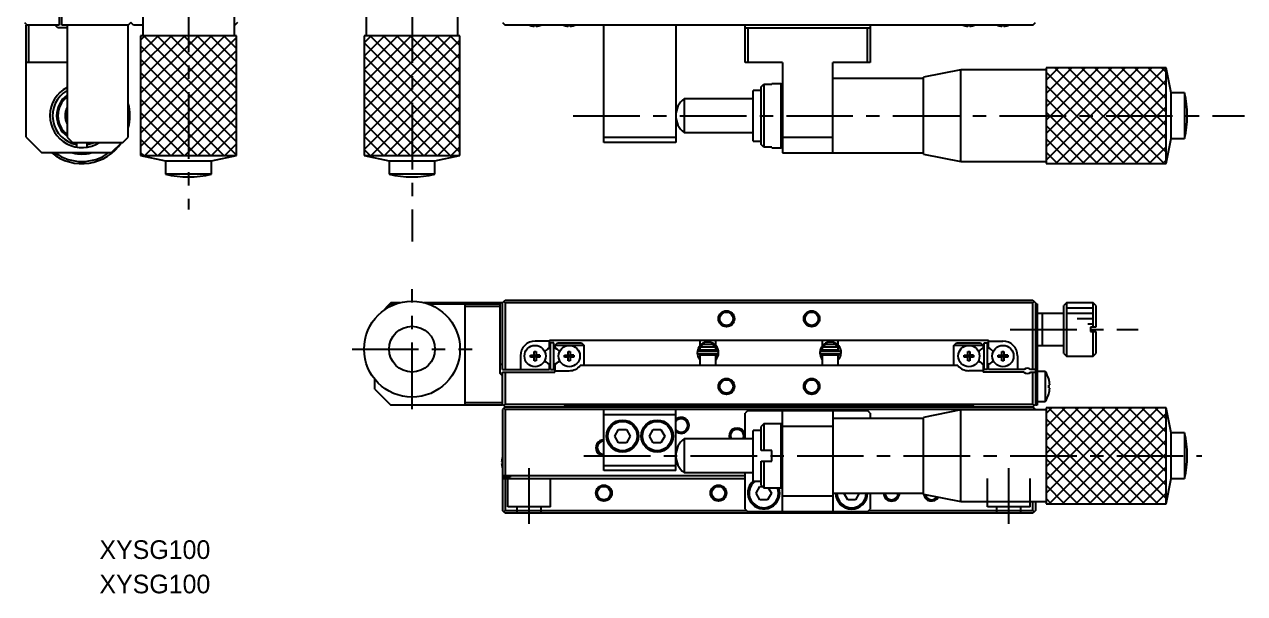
# Model space of a CAD drawing. Extents: x -65 to 387, y 28 to 307.
# Drawn here: x -65 to 164, y 27.9 to 134.7 of the extents above; entities that cross this region are included whole.
import ezdxf

# ---------------------------------------------------------------- set-up
doc = ezdxf.new("R2010")
doc.units = 0
doc.header["$LTSCALE"] = 10
doc.linetypes.add('CENTER', pattern=[2, 1.25, -0.25, 0.25, -0.25])
doc.linetypes.add('DASHED', pattern=[3.5, 2, -1.5])
doc.layers.get('0').update_dxf_attribs({"linetype": 'CONTINUOUS'})
doc.layers.add('CENTER', color=1, linetype='CENTER')
doc.styles.get("Standard").update_dxf_attribs({"font": 'FGP教科書体NT-M'})

msp = doc.modelspace()

# ---------------------------------------------------------------- linework, layer by layer
at = {"color": 7, "linetype": 'CONTINUOUS'}
for p, q in [((-42.8, 148.6), (-42.8, 132.6)), ((-25.6, 132.6), (-25.6, 148.6)), ((-0.85, 148.6), (-0.85, 132.6)), ((16.35, 132.6), (16.35, 148.6)), ((-58.5, 144.4), (-58.5, 134.6)), ((-58, 134.6), (-58, 143.4)), ((-65, 135.1), (-64.5, 134.6)), ((-58.5, 134.6), (-64.7, 134.6)), ((-64.7, 113.6), (-64.7, 134.6)), ((-64.2, 134.6), (-64.2, 127.6)), ((-58.7, 134.1), (-59.2, 134.6)), ((-57, 134.1), (-58.7, 134.1)), ((-45.5, 134.6), (-58, 134.6)), ((-57, 134.6), (-57, 113.6)), ((-45, 135.1), (-45.5, 134.6)), ((-45.5, 113.6), (-45.5, 134.6)), ((-44.5, 134.6), (-45, 135.1)), ((-42.8, 134.6), (-44.5, 134.6)), ((-25.5, 134.6), (-25.6, 134.6)), ((-25, 135.1), (-25.5, 134.6)), ((24.75, 135.1), (25.25, 134.6)), ((124.25, 134.6), (25.25, 134.6)), ((29.961384, 134.525856), (29.963639, 134.530478)), ((30.67, 134.530478), (31.03, 134.530478)), ((30.67, 134.410141), (30.67, 134.530478)), ((31.03, 134.530478), (31.03, 134.410141)), ((31.736361, 134.530478), (31.738616, 134.525856)), ((36.361384, 134.525856), (36.363639, 134.530478)), ((37.07, 134.530478), (37.43, 134.530478)), ((37.07, 134.410141), (37.07, 134.530478)), ((37.43, 134.530478), (37.43, 134.410141)), ((38.136361, 134.530478), (38.138616, 134.525856)), ((43.75, 112.6), (43.75, 134.6)), ((57.25, 134.6), (57.25, 112.6)), ((70.25, 127.6), (70.25, 134.6)), ((70.25, 134.1), (93.75, 134.1)), ((70.75, 134.1), (70.75, 127.6)), ((93.25, 127.6), (93.25, 134.1)), ((93.75, 134.6), (93.75, 127.6)), ((111.361384, 134.525856), (111.363639, 134.530478)), ((112.07, 134.530478), (112.43, 134.530478)), ((112.07, 134.410141), (112.07, 134.530478)), ((112.43, 134.530478), (112.43, 134.410141)), ((113.136361, 134.530478), (113.138616, 134.525856)), ((117.761384, 134.525856), (117.763639, 134.530478)), ((118.47, 134.530478), (118.83, 134.530478)), ((118.47, 134.410141), (118.47, 134.530478)), ((118.83, 134.530478), (118.83, 134.410141)), ((119.536361, 134.530478), (119.538616, 134.525856)), ((124.25, 134.6), (124.75, 135.1)), ((-25.2, 132.6), (-43.2, 132.6)), ((-43.2, 132.6), (-43.2, 110.1)), ((-25.2, 110.1), (-25.2, 132.6)), ((-1.25, 132.6), (-1.25, 110.1)), ((16.75, 132.6), (-1.25, 132.6)), ((16.75, 110.1), (16.75, 132.6)), ((-57, 127.6), (-64.7, 127.6)), ((77.25, 127.6), (70.25, 127.6)), ((77.25, 127.6), (77.25, 110.6)), ((93.75, 127.6), (86.75, 127.6)), ((86.75, 110.6), (86.75, 127.6)), ((110.75, 126.2), (103.75, 124.8)), ((110.75, 109), (110.75, 126.2)), ((126.75, 126.2), (110.75, 126.2)), ((149.25, 126.6), (126.75, 126.6)), ((126.75, 126.6), (126.75, 108.6)), ((149.25, 108.6), (149.25, 126.6)), ((150.25, 121.9), (149.25, 126.6)), ((103.75, 124.6), (86.75, 124.6)), ((103.75, 110.4), (103.75, 124.8)), ((73.25, 122.35), (71.75, 122.35)), ((71.75, 112.85), (71.75, 122.35)), ((73.25, 123.008327), (73.75, 123.51608)), ((73.25, 112.191673), (73.25, 123.008327)), ((73.75, 123.51608), (73.75, 111.68392)), ((73.75, 123.51608), (75.25, 123.51608)), ((77.05, 123.6), (75.25, 123.6)), ((75.25, 123.51608), (75.25, 123.6)), ((77.05, 111.6), (77.05, 123.6)), ((77.25, 123.4), (77.05, 123.6)), ((150.25, 113.3), (150.25, 121.9)), ((152.75, 121.9), (150.25, 121.9)), ((152.75, 121.9), (152.75, 113.3)), ((71.75, 120.775), (58.81718, 120.775)), ((58.81718, 120.775), (58.81718, 114.425)), ((-64.7, 113.6), (-61.7, 110.6)), ((-57, 113.6), (-56, 112.6)), ((-56, 112.6), (-46.5, 112.6)), ((-55.2, 112.6), (-55.2, 111.68392)), ((-53.2, 111.68392), (-53.2, 112.6)), ((-48.7, 110.6), (-46.7, 112.6)), ((-46.5, 112.6), (-45.5, 113.6)), ((43.75, 113.6), (57.25, 113.6)), ((57.25, 112.6), (43.75, 112.6)), ((58.81718, 114.425), (71.75, 114.425)), ((71.75, 112.85), (73.25, 112.85)), ((77.25, 113.6), (86.75, 113.6)), ((149.25, 108.6), (150.25, 113.3)), ((150.25, 113.3), (152.75, 113.3)), ((-48.7, 110.6), (-61.7, 110.6)), ((-43.2, 110.1), (-25.2, 110.1)), ((-43.2, 110.1), (-38.5, 109.1)), ((-29.9, 109.1), (-25.2, 110.1)), ((-1.25, 110.1), (16.75, 110.1)), ((-1.25, 110.1), (3.45, 109.1)), ((12.05, 109.1), (16.75, 110.1)), ((73.75, 111.68392), (73.25, 112.191673)), ((75.25, 111.68392), (73.75, 111.68392)), ((75.25, 111.6), (75.25, 111.68392)), ((75.25, 111.6), (77.05, 111.6)), ((77.05, 111.6), (77.25, 111.8)), ((77.25, 110.6), (103.75, 110.6)), ((103.75, 110.4), (110.75, 109)), ((-38.5, 109.1), (-29.9, 109.1)), ((-38.5, 109.1), (-38.5, 106.6)), ((-29.9, 106.6), (-29.9, 109.1)), ((3.45, 109.1), (12.05, 109.1)), ((3.45, 109.1), (3.45, 106.6)), ((12.05, 106.6), (12.05, 109.1)), ((110.75, 109), (126.75, 109)), ((126.75, 108.6), (149.25, 108.6)), ((-29.9, 106.6), (-38.5, 106.6)), ((12.05, 106.6), (3.45, 106.6)), ((3.75, 82.5), (2.75, 81.5)), ((5.445656, 82.5), (3.75, 82.5)), ((24.75, 82.5), (10.054344, 82.5)), ((24.75, 82.5), (25.25, 83)), ((24.75, 70), (24.75, 82.5)), ((25, 82.75), (25.25, 82.5)), ((25.25, 83), (124.25, 83)), ((25.25, 82.5), (25.25, 70)), ((124.25, 82.5), (25.25, 82.5)), ((124.25, 83), (124.75, 82.5)), ((124.25, 82.5), (124.5, 82.75)), ((124.25, 70), (124.25, 82.5)), ((124.75, 82.5), (124.75, 63.3)), ((130.55, 82.5), (130.05, 82)), ((130.55, 82.5), (130.55, 72.5)), ((135.55, 82.5), (130.55, 82.5)), ((135.55, 77.9), (135.55, 82.5)), ((136.05, 82), (135.55, 82.5)), ((3.75, 82.3), (2.698958, 81.248958)), ((2.75, 81.3), (2.75, 81.5)), ((3.75, 82.3), (4.79196, 82.3)), ((10.70804, 82.3), (24.25, 82.3)), ((17.75, 63.3), (17.75, 82.3)), ((24.25, 81.8), (17.75, 81.8)), ((24.25, 82.3), (24.25, 69.3)), ((124.75, 82.3), (125.05, 82.3)), ((125.05, 82.3), (125.05, 63.3)), ((130.05, 80.5), (125.05, 80.5)), ((126.05, 74.5), (126.05, 80.5)), ((130.05, 73), (130.05, 82)), ((136.05, 82), (136.05, 77.9)), ((135.05, 77.9), (135.05, 77.1)), ((136.05, 77.9), (135.05, 77.9)), ((135.05, 77.1), (136.05, 77.1)), ((135.55, 72.5), (135.55, 77.1)), ((136.05, 77.1), (136.05, 73)), ((30.67, 73.386361), (31.03, 73.386361)), ((30.67, 72.68), (30.67, 73.386361)), ((33.55, 75.3), (30.85, 75.3)), ((31.03, 73.386361), (31.03, 72.68)), ((33.25625, 73.874815), (33.55, 74.044412)), ((33.55, 75.5), (115.95, 75.5)), ((33.55, 74.044412), (33.55, 75.5)), ((33.75, 70), (33.75, 75)), ((34.35, 75), (33.75, 75)), ((34.35, 70), (34.35, 75)), ((34.55, 74.5), (35.05, 75)), ((34.55, 74.5), (34.55, 74.044412)), ((40.05, 74.5), (34.55, 74.5)), ((34.55, 74.044412), (34.84375, 73.874815)), ((35.05, 75), (39.55, 75)), ((37.07, 73.386361), (37.43, 73.386361)), ((37.07, 72.68), (37.07, 73.386361)), ((37.43, 73.386361), (37.43, 72.68)), ((39.55, 75), (40.05, 74.5)), ((40.05, 70.7), (40.05, 74.5)), ((61.431622, 73.869736), (61.29194, 73.154222)), ((61.392919, 73.670982), (61.391901, 73.635089)), ((61.391901, 73.635089), (61.392673, 73.59919)), ((61.392673, 73.59919), (61.395232, 73.563375)), ((61.395724, 73.706781), (61.392919, 73.670982)), ((61.395232, 73.563375), (61.399574, 73.527729)), ((61.40031, 73.742398), (61.395724, 73.706781)), ((61.399574, 73.527729), (61.405686, 73.492342)), ((61.406665, 73.777745), (61.40031, 73.742398)), ((61.405686, 73.492342), (61.413553, 73.4573)), ((61.414775, 73.812736), (61.406665, 73.777745)), ((61.413553, 73.4573), (61.423158, 73.42269)), ((61.424619, 73.847283), (61.414775, 73.812736)), ((61.423158, 73.42269), (61.434475, 73.388597)), ((61.436174, 73.881302), (61.424619, 73.847283)), ((61.452923, 73.921564), (61.431622, 73.869736)), ((61.434475, 73.388597), (61.447479, 73.355104)), ((61.448671, 73.912964), (61.436174, 73.881302)), ((61.447479, 73.355104), (61.449745, 73.349733)), ((61.449918, 73.914147), (61.448671, 73.912964)), ((61.450742, 73.914459), (61.449918, 73.914147)), ((61.453244, 73.91486), (61.450742, 73.914459)), ((61.485994, 73.994683), (61.452923, 73.921564)), ((61.453062, 73.921995), (61.694974, 73.841736)), ((61.457179, 73.914825), (61.453244, 73.91486)), ((61.462266, 73.914272), (61.457179, 73.914825)), ((61.468476, 73.913204), (61.462266, 73.914272)), ((61.475772, 73.911627), (61.468476, 73.913204)), ((61.484113, 73.90955), (61.475772, 73.911627)), ((61.493449, 73.906986), (61.484113, 73.90955)), ((61.503728, 73.90395), (61.493449, 73.906986)), ((61.514889, 73.900458), (61.503728, 73.90395)), ((61.526868, 73.896532), (61.514889, 73.900458)), ((65.066084, 73.359816), (61.516084, 73.359816)), ((61.539594, 73.892193), (61.526868, 73.896532)), ((61.552996, 73.887467), (61.539594, 73.892193)), ((61.566994, 73.882382), (61.552996, 73.887467)), ((61.581507, 73.876967), (61.566994, 73.882382)), ((61.596452, 73.871253), (61.581507, 73.876967)), ((61.611742, 73.865274), (61.596452, 73.871253)), ((61.627288, 73.859064), (61.611742, 73.865274)), ((61.643001, 73.852658), (61.627288, 73.859064)), ((61.658788, 73.846095), (61.643001, 73.852658)), ((61.674559, 73.839413), (61.658788, 73.846095)), ((61.690222, 73.832649), (61.674559, 73.839413)), ((61.705686, 73.825843), (61.690222, 73.832649)), ((61.694974, 73.841736), (61.750016, 73.816598)), ((61.720862, 73.819036), (61.705686, 73.825843)), ((61.735662, 73.812265), (61.720862, 73.819036)), ((61.75, 73.80557), (61.735662, 73.812265)), ((61.75, 75.5), (61.75, 74.408344)), ((61.75, 74.2), (61.75, 73.7)), ((64.75, 74.2), (61.75, 74.2)), ((61.75, 73.7), (64.75, 73.7)), ((61.804317, 74.2), (62.333485, 74.7)), ((61.841935, 73.637197), (61.842511, 73.650841)), ((61.842049, 73.623543), (61.841935, 73.637197)), ((61.842852, 73.609915), (61.842049, 73.623543)), ((61.842511, 73.650841), (61.843775, 73.664439)), ((61.844341, 73.596346), (61.842852, 73.609915)), ((61.843775, 73.664439), (61.845724, 73.677957)), ((61.846512, 73.582873), (61.844341, 73.596346)), ((61.845724, 73.677957), (61.848353, 73.69136)), ((61.849358, 73.569529), (61.846512, 73.582873)), ((61.848353, 73.69136), (61.850429, 73.700019)), ((61.852872, 73.556349), (61.849358, 73.569529)), ((61.857044, 73.543365), (61.852872, 73.556349)), ((61.861861, 73.530611), (61.857044, 73.543365)), ((61.867311, 73.518118), (61.861861, 73.530611)), ((61.873379, 73.505918), (61.867311, 73.518118)), ((61.880048, 73.49404), (61.873379, 73.505918)), ((61.876533, 73.5), (62.25, 73.5)), ((61.887301, 73.482514), (61.880048, 73.49404)), ((61.895118, 73.471367), (61.887301, 73.482514)), ((61.903478, 73.460626), (61.895118, 73.471367)), ((61.912361, 73.450318), (61.903478, 73.460626)), ((61.921742, 73.440466), (61.912361, 73.450318)), ((61.931598, 73.431095), (61.921742, 73.440466)), ((61.941905, 73.422225), (61.931598, 73.431095)), ((61.952636, 73.413877), (61.941905, 73.422225)), ((61.963764, 73.406072), (61.952636, 73.413877)), ((61.975262, 73.398826), (61.963764, 73.406072)), ((61.987101, 73.392157), (61.975262, 73.398826)), ((61.999253, 73.386079), (61.987101, 73.392157)), ((62.011688, 73.380607), (61.999253, 73.386079)), ((62.024376, 73.375752), (62.011688, 73.380607)), ((62.037287, 73.371527), (62.024376, 73.375752)), ((62.050389, 73.36794), (62.037287, 73.371527)), ((62.063651, 73.364999), (62.050389, 73.36794)), ((62.077041, 73.362712), (62.063651, 73.364999)), ((62.090528, 73.361084), (62.077041, 73.362712)), ((62.10408, 73.360118), (62.090528, 73.361084)), ((62.116948, 73.359816), (62.10408, 73.360118)), ((62.25, 73.7), (62.25, 73.359816)), ((64.166515, 74.7), (62.333485, 74.7)), ((64.166515, 74.7), (64.695683, 74.2)), ((64.25, 73.359816), (64.25, 73.7)), ((64.25, 73.5), (64.706017, 73.5)), ((64.471328, 73.359885), (64.465221, 73.359816)), ((64.484901, 73.36052), (64.471328, 73.359885)), ((64.498428, 73.36182), (64.484901, 73.36052)), ((64.511877, 73.363781), (64.498428, 73.36182)), ((64.525215, 73.366399), (64.511877, 73.363781)), ((64.538412, 73.369669), (64.525215, 73.366399)), ((64.551434, 73.373583), (64.538412, 73.369669)), ((64.564251, 73.378134), (64.551434, 73.373583)), ((64.576832, 73.38331), (64.564251, 73.378134)), ((64.589145, 73.389101), (64.576832, 73.38331)), ((64.60116, 73.395493), (64.589145, 73.389101)), ((64.612849, 73.402471), (64.60116, 73.395493)), ((64.624181, 73.410021), (64.612849, 73.402471)), ((64.635129, 73.418124), (64.624181, 73.410021)), ((64.645664, 73.426761), (64.635129, 73.418124)), ((64.655761, 73.435914), (64.645664, 73.426761)), ((64.665393, 73.445559), (64.655761, 73.435914)), ((64.674535, 73.455674), (64.665393, 73.445559)), ((64.683164, 73.466235), (64.674535, 73.455674)), ((64.691256, 73.477216), (64.683164, 73.466235)), ((64.698792, 73.48859), (64.691256, 73.477216)), ((64.70575, 73.50033), (64.698792, 73.48859)), ((64.712112, 73.512406), (64.70575, 73.50033)), ((64.71786, 73.524788), (64.712112, 73.512406)), ((64.72298, 73.537446), (64.71786, 73.524788)), ((64.727458, 73.550346), (64.72298, 73.537446)), ((64.73128, 73.563457), (64.727458, 73.550346)), ((64.734437, 73.576745), (64.73128, 73.563457)), ((64.73266, 73.696334), (64.735101, 73.685254)), ((64.73692, 73.590175), (64.734437, 73.576745)), ((64.735101, 73.685254), (64.737419, 73.671803)), ((64.738723, 73.603714), (64.73692, 73.590175)), ((64.737419, 73.671803), (64.739055, 73.658249)), ((64.739839, 73.617326), (64.738723, 73.603714)), ((64.739055, 73.658249), (64.740006, 73.644629)), ((64.740267, 73.630976), (64.739839, 73.617326)), ((64.740006, 73.644629), (64.740267, 73.630976)), ((64.75, 74.501645), (64.75, 75.5)), ((64.75, 73.7), (64.75, 74.2)), ((65.153161, 73.860871), (65.133498, 73.912964)), ((84.431622, 73.869736), (84.29194, 73.154222)), ((84.392919, 73.670982), (84.391901, 73.635089)), ((84.391901, 73.635089), (84.392673, 73.59919)), ((84.392673, 73.59919), (84.395232, 73.563375)), ((84.395724, 73.706781), (84.392919, 73.670982)), ((84.395232, 73.563375), (84.399574, 73.527729)), ((84.40031, 73.742398), (84.395724, 73.706781)), ((84.399574, 73.527729), (84.405686, 73.492342)), ((84.406665, 73.777745), (84.40031, 73.742398)), ((84.405686, 73.492342), (84.413553, 73.4573)), ((84.414775, 73.812736), (84.406665, 73.777745)), ((84.413553, 73.4573), (84.423158, 73.42269)), ((84.424619, 73.847283), (84.414775, 73.812736)), ((84.423158, 73.42269), (84.434475, 73.388597)), ((84.436174, 73.881302), (84.424619, 73.847283)), ((84.449757, 73.914121), (84.431622, 73.869736)), ((84.434475, 73.388597), (84.447479, 73.355104)), ((84.448671, 73.912964), (84.436174, 73.881302)), ((84.447479, 73.355104), (84.449745, 73.349733)), ((84.449918, 73.914147), (84.448671, 73.912964)), ((84.485994, 73.994683), (84.449757, 73.914121)), ((84.450742, 73.914459), (84.449918, 73.914147)), ((84.453232, 73.914859), (84.450742, 73.914459)), ((84.453062, 73.921995), (84.694974, 73.841736)), ((84.457163, 73.914826), (84.453232, 73.914859)), ((84.462248, 73.914274), (84.457163, 73.914826)), ((84.468455, 73.913208), (84.462248, 73.914274)), ((84.475749, 73.911632), (84.468455, 73.913208)), ((84.484088, 73.909557), (84.475749, 73.911632)), ((84.493423, 73.906994), (84.484088, 73.909557)), ((84.503701, 73.903958), (84.493423, 73.906994)), ((84.514862, 73.900467), (84.503701, 73.903958)), ((84.52684, 73.896541), (84.514862, 73.900467)), ((88.066084, 73.359816), (84.516084, 73.359816)), ((84.539567, 73.892202), (84.52684, 73.896541)), ((84.552969, 73.887477), (84.539567, 73.892202)), ((84.566968, 73.882391), (84.552969, 73.887477)), ((84.581483, 73.876976), (84.566968, 73.882391)), ((84.59643, 73.871262), (84.581483, 73.876976)), ((84.611722, 73.865282), (84.59643, 73.871262)), ((84.62727, 73.859071), (84.611722, 73.865282)), ((84.642984, 73.852665), (84.62727, 73.859071)), ((84.658774, 73.846101), (84.642984, 73.852665)), ((84.674547, 73.839418), (84.658774, 73.846101)), ((84.690213, 73.832653), (84.674547, 73.839418)), ((84.70568, 73.825846), (84.690213, 73.832653)), ((84.694974, 73.841736), (84.750016, 73.816598)), ((84.720858, 73.819038), (84.70568, 73.825846)), ((84.73566, 73.812266), (84.720858, 73.819038)), ((84.75, 73.80557), (84.73566, 73.812266)), ((84.75, 75.5), (84.75, 74.408344)), ((84.75, 74.2), (84.75, 73.7)), ((87.75, 74.2), (84.75, 74.2)), ((84.75, 73.7), (87.75, 73.7)), ((84.804317, 74.2), (85.333485, 74.7)), ((84.841935, 73.637197), (84.842511, 73.650841)), ((84.842049, 73.623543), (84.841935, 73.637197)), ((84.842852, 73.609915), (84.842049, 73.623543)), ((84.842511, 73.650841), (84.843775, 73.664439)), ((84.844341, 73.596346), (84.842852, 73.609915)), ((84.843775, 73.664439), (84.845724, 73.677957)), ((84.846512, 73.582873), (84.844341, 73.596346)), ((84.845724, 73.677957), (84.848353, 73.69136)), ((84.849358, 73.569529), (84.846512, 73.582873)), ((84.848353, 73.69136), (84.850429, 73.700019)), ((84.852872, 73.556349), (84.849358, 73.569529)), ((84.857044, 73.543365), (84.852872, 73.556349)), ((84.861861, 73.530611), (84.857044, 73.543365)), ((84.867311, 73.518118), (84.861861, 73.530611)), ((84.873379, 73.505918), (84.867311, 73.518118)), ((84.880048, 73.49404), (84.873379, 73.505918)), ((84.876533, 73.5), (85.25, 73.5)), ((84.887301, 73.482514), (84.880048, 73.49404)), ((84.895118, 73.471367), (84.887301, 73.482514)), ((84.903478, 73.460626), (84.895118, 73.471367)), ((84.912361, 73.450318), (84.903478, 73.460626)), ((84.921742, 73.440466), (84.912361, 73.450318)), ((84.931598, 73.431095), (84.921742, 73.440466)), ((84.941905, 73.422225), (84.931598, 73.431095)), ((84.952636, 73.413877), (84.941905, 73.422225)), ((84.963764, 73.406072), (84.952636, 73.413877)), ((84.975262, 73.398826), (84.963764, 73.406072)), ((84.987101, 73.392157), (84.975262, 73.398826)), ((84.999253, 73.386079), (84.987101, 73.392157)), ((85.011688, 73.380607), (84.999253, 73.386079)), ((85.024376, 73.375752), (85.011688, 73.380607)), ((85.037287, 73.371527), (85.024376, 73.375752)), ((85.050389, 73.36794), (85.037287, 73.371527)), ((85.063651, 73.364999), (85.050389, 73.36794)), ((85.077041, 73.362712), (85.063651, 73.364999)), ((85.090528, 73.361084), (85.077041, 73.362712)), ((85.10408, 73.360118), (85.090528, 73.361084)), ((85.116948, 73.359816), (85.10408, 73.360118)), ((85.25, 73.7), (85.25, 73.359816)), ((87.166515, 74.7), (85.333485, 74.7)), ((87.166515, 74.7), (87.695683, 74.2)), ((87.25, 73.359816), (87.25, 73.7)), ((87.25, 73.5), (87.706017, 73.5)), ((87.471328, 73.359885), (87.465221, 73.359816)), ((87.484901, 73.36052), (87.471328, 73.359885)), ((87.498428, 73.36182), (87.484901, 73.36052)), ((87.511877, 73.363781), (87.498428, 73.36182)), ((87.525215, 73.366399), (87.511877, 73.363781)), ((87.538412, 73.369669), (87.525215, 73.366399)), ((87.551434, 73.373583), (87.538412, 73.369669)), ((87.564251, 73.378134), (87.551434, 73.373583)), ((87.576832, 73.38331), (87.564251, 73.378134)), ((87.589145, 73.389101), (87.576832, 73.38331)), ((87.60116, 73.395493), (87.589145, 73.389101)), ((87.612849, 73.402471), (87.60116, 73.395493)), ((87.624181, 73.410021), (87.612849, 73.402471)), ((87.635129, 73.418124), (87.624181, 73.410021)), ((87.645664, 73.426761), (87.635129, 73.418124)), ((87.655761, 73.435914), (87.645664, 73.426761)), ((87.665393, 73.445559), (87.655761, 73.435914)), ((87.674535, 73.455674), (87.665393, 73.445559)), ((87.683164, 73.466235), (87.674535, 73.455674)), ((87.691256, 73.477216), (87.683164, 73.466235)), ((87.698792, 73.48859), (87.691256, 73.477216)), ((87.70575, 73.50033), (87.698792, 73.48859)), ((87.712112, 73.512406), (87.70575, 73.50033)), ((87.71786, 73.524788), (87.712112, 73.512406)), ((87.72298, 73.537446), (87.71786, 73.524788)), ((87.727458, 73.550346), (87.72298, 73.537446)), ((87.73128, 73.563457), (87.727458, 73.550346)), ((87.734437, 73.576745), (87.73128, 73.563457)), ((87.73266, 73.696334), (87.735101, 73.685254)), ((87.73692, 73.590175), (87.734437, 73.576745)), ((87.735101, 73.685254), (87.737419, 73.671803)), ((87.738723, 73.603714), (87.73692, 73.590175)), ((87.737419, 73.671803), (87.739055, 73.658249)), ((87.739839, 73.617326), (87.738723, 73.603714)), ((87.739055, 73.658249), (87.740006, 73.644629)), ((87.740267, 73.630976), (87.739839, 73.617326)), ((87.740006, 73.644629), (87.740267, 73.630976)), ((87.75, 74.501645), (87.75, 75.5)), ((87.75, 73.7), (87.75, 74.2)), ((88.153161, 73.860871), (88.133498, 73.912964)), ((109.45, 74.5), (109.95, 75)), ((109.45, 70.7), (109.45, 74.5)), ((114.95, 74.5), (109.45, 74.5)), ((109.95, 75), (114.45, 75)), ((112.07, 73.386361), (112.43, 73.386361)), ((112.07, 72.68), (112.07, 73.386361)), ((112.43, 73.386361), (112.43, 72.68)), ((114.45, 75), (114.95, 74.5)), ((114.95, 74.044412), (114.65625, 73.874815)), ((114.95, 74.5), (114.95, 74.044412)), ((115.15, 75), (115.75, 75)), ((115.15, 70), (115.15, 75)), ((115.75, 70), (115.75, 75)), ((115.95, 74.044412), (115.95, 75.5)), ((115.95, 75.3), (118.65, 75.3)), ((116.24375, 73.874815), (115.95, 74.044412)), ((118.47, 73.386361), (118.83, 73.386361)), ((118.47, 72.68), (118.47, 73.386361)), ((118.83, 73.386361), (118.83, 72.68)), ((125.05, 74.5), (130.05, 74.5)), ((24.25, 71), (24.75, 71)), ((28.1, 72.55), (28.1, 70)), ((29.963639, 72.32), (29.963639, 72.68)), ((29.963639, 72.68), (30.67, 72.68)), ((30.67, 72.32), (29.963639, 72.32)), ((30.680372, 72.669628), (30.67, 72.68)), ((30.680372, 72.330372), (30.67, 72.32)), ((30.67, 71.613639), (30.67, 72.32)), ((31.03, 71.613639), (30.67, 71.613639)), ((30.680372, 72.330372), (30.680372, 72.669628)), ((30.680372, 72.669628), (31.019628, 72.669628)), ((31.019628, 72.330372), (30.680372, 72.330372)), ((31.019628, 72.669628), (31.03, 72.68)), ((31.019628, 72.669628), (31.019628, 72.330372)), ((31.019628, 72.330372), (31.03, 72.32)), ((31.736361, 72.68), (31.03, 72.68)), ((31.03, 72.32), (31.03, 71.613639)), ((31.736361, 72.32), (31.03, 72.32)), ((31.736361, 72.68), (31.736361, 72.32)), ((33.55, 70.955588), (33.25625, 71.125185)), ((34.84375, 71.125185), (34.55, 70.955588)), ((36.363639, 72.32), (36.363639, 72.68)), ((36.363639, 72.68), (37.07, 72.68)), ((37.07, 72.32), (36.363639, 72.32)), ((37.080372, 72.669628), (37.07, 72.68)), ((37.080372, 72.330372), (37.07, 72.32)), ((37.07, 71.613639), (37.07, 72.32)), ((37.43, 71.613639), (37.07, 71.613639)), ((37.080372, 72.330372), (37.080372, 72.669628)), ((37.080372, 72.669628), (37.419628, 72.669628)), ((37.419628, 72.330372), (37.080372, 72.330372)), ((37.419628, 72.669628), (37.43, 72.68)), ((37.419628, 72.669628), (37.419628, 72.330372)), ((37.419628, 72.330372), (37.43, 72.32)), ((38.136361, 72.68), (37.43, 72.68)), ((37.43, 72.32), (37.43, 71.613639)), ((38.136361, 72.32), (37.43, 72.32)), ((38.136361, 72.68), (38.136361, 72.32)), ((61.516084, 72.909816), (65.066084, 72.909816)), ((61.75, 72.7), (61.75, 70.7)), ((64.75, 72.7), (61.75, 72.7)), ((61.803054, 72.699875), (61.756976, 72.90976)), ((62.25, 72.909816), (62.25, 72.7)), ((64.25, 72.7), (64.25, 72.909816)), ((64.75, 70.7), (64.75, 72.7)), ((64.824879, 72.909751), (64.750408, 72.610984)), ((84.516084, 72.909816), (88.066084, 72.909816)), ((84.75, 72.7), (84.75, 70.7)), ((87.75, 72.7), (84.75, 72.7)), ((84.803054, 72.699875), (84.756976, 72.90976)), ((85.25, 72.909816), (85.25, 72.7)), ((87.25, 72.7), (87.25, 72.909816)), ((87.75, 70.7), (87.75, 72.7)), ((87.824879, 72.909751), (87.750408, 72.610984)), ((111.363639, 72.32), (111.363639, 72.68)), ((111.363639, 72.68), (112.07, 72.68)), ((112.07, 72.32), (111.363639, 72.32)), ((112.080372, 72.669628), (112.07, 72.68)), ((112.080372, 72.330372), (112.07, 72.32)), ((112.07, 71.613639), (112.07, 72.32)), ((112.43, 71.613639), (112.07, 71.613639)), ((112.080372, 72.330372), (112.080372, 72.669628)), ((112.080372, 72.669628), (112.419628, 72.669628)), ((112.419628, 72.330372), (112.080372, 72.330372)), ((112.419628, 72.669628), (112.43, 72.68)), ((112.419628, 72.669628), (112.419628, 72.330372)), ((112.419628, 72.330372), (112.43, 72.32)), ((113.136361, 72.68), (112.43, 72.68)), ((112.43, 72.32), (112.43, 71.613639)), ((113.136361, 72.32), (112.43, 72.32)), ((113.136361, 72.68), (113.136361, 72.32)), ((114.65625, 71.125185), (114.95, 70.955588)), ((115.95, 70.955588), (116.24375, 71.125185)), ((117.763639, 72.32), (117.763639, 72.68)), ((117.763639, 72.68), (118.47, 72.68)), ((118.47, 72.32), (117.763639, 72.32)), ((118.480372, 72.669628), (118.47, 72.68)), ((118.480372, 72.330372), (118.47, 72.32)), ((118.47, 71.613639), (118.47, 72.32)), ((118.83, 71.613639), (118.47, 71.613639)), ((118.480372, 72.330372), (118.480372, 72.669628)), ((118.480372, 72.669628), (118.819628, 72.669628)), ((118.819628, 72.330372), (118.480372, 72.330372)), ((118.819628, 72.669628), (118.83, 72.68)), ((118.819628, 72.669628), (118.819628, 72.330372)), ((118.819628, 72.330372), (118.83, 72.32)), ((119.536361, 72.68), (118.83, 72.68)), ((118.83, 72.32), (118.83, 71.613639)), ((119.536361, 72.32), (118.83, 72.32)), ((119.536361, 72.68), (119.536361, 72.32)), ((121.4, 72.55), (121.4, 70)), ((130.05, 73), (130.55, 72.5)), ((130.55, 72.5), (135.55, 72.5)), ((135.55, 72.5), (136.05, 73)), ((24.75, 68.8), (24.25, 69.3)), ((24.75, 70), (33.55, 70)), ((24.75, 69.5), (34.55, 69.5)), ((24.75, 63.3), (24.75, 69.5)), ((25.25, 69.5), (25.25, 63.5)), ((33.55, 70), (33.55, 70.955588)), ((33.75, 70), (34.35, 70)), ((34.55, 70.955588), (34.55, 69.5)), ((34.55, 69.75), (37.25, 69.75)), ((110.170938, 70.7), (39.329062, 70.7)), ((114.95, 69.75), (112.25, 69.75)), ((114.95, 70.955588), (114.95, 69.5)), ((122.588562, 69.5), (114.95, 69.5)), ((115.75, 70), (115.15, 70)), ((115.95, 70), (115.95, 70.955588)), ((122.65, 70), (115.95, 70)), ((124.75, 70), (123.85, 70)), ((123.911438, 69.5), (124.75, 69.5)), ((124.25, 63.5), (124.25, 69.5)), ((126.592463, 69.6), (125.05, 69.6)), ((126.592463, 69.6), (126.592463, 64)), ((0.75, 66.3), (0.75, 68.143146)), ((127.243205, 68.199139), (127.249373, 68.202148)), ((127.243205, 67.06), (127.436462, 67.06)), ((127.243205, 66.54), (127.243205, 67.06)), ((127.436462, 66.54), (127.243205, 66.54)), ((0.75, 66.3), (3.75, 63.3)), ((127.249373, 65.397852), (127.243205, 65.400861)), ((24.75, 63.3), (3.75, 63.3)), ((17.75, 63.8), (24.75, 63.8)), ((24.75, 63.5), (25.25, 63)), ((25.25, 63), (24.75, 62.5)), ((24.75, 62.5), (24.75, 43.5)), ((25.25, 63.5), (25, 63.25)), ((25, 62.75), (25.25, 62.5)), ((25.25, 63.5), (124.25, 63.5)), ((25.25, 63), (124.25, 63)), ((25.25, 62.5), (25.25, 50)), ((124.25, 62.5), (25.25, 62.5)), ((36.25, 63), (36.6, 63.35)), ((36.6, 63.35), (112.9, 63.35)), ((43.75, 51), (43.75, 62.5)), ((57.25, 51), (57.25, 62.5)), ((70.75, 62.3), (70.25, 61.8)), ((70.75, 62.3), (93.25, 62.3)), ((77.25, 43.3), (77.25, 62.3)), ((86.75, 62.3), (86.75, 43.3)), ((93.75, 61.8), (93.25, 62.3)), ((110.75, 62.4), (103.75, 61)), ((126.75, 62.4), (110.75, 62.4)), ((110.75, 45.2), (110.75, 62.4)), ((112.9, 63.35), (113.25, 63)), ((124.5, 63.25), (124.25, 63.5)), ((124.75, 63.5), (124.25, 63)), ((124.75, 62.5), (124.25, 63)), ((124.25, 62.5), (124.5, 62.75)), ((124.25, 62.4), (124.25, 62.5)), ((125.05, 63.3), (124.75, 63.3)), ((124.75, 62.5), (124.75, 62.4)), ((125.05, 64), (126.592463, 64)), ((126.75, 62.8), (126.75, 44.8)), ((149.25, 62.8), (126.75, 62.8)), ((149.25, 44.8), (149.25, 62.8)), ((150.25, 58.1), (149.25, 62.8)), ((57.25, 61.5), (43.75, 61.5)), ((70.25, 56.975), (70.25, 61.8)), ((73.75, 59.8), (73.25, 59.3)), ((73.75, 59.8), (73.75, 54.8)), ((77.05, 59.8), (73.75, 59.8)), ((77.25, 59.6), (77.05, 59.8)), ((77.05, 47.8), (77.05, 59.8)), ((103.75, 60.8), (86.75, 60.8)), ((93.75, 61.8), (93.75, 60.8)), ((103.75, 46.6), (103.75, 61)), ((45.806624, 57.5), (46.528312, 58.75)), ((46.528312, 56.25), (45.806624, 57.5)), ((46.528312, 58.75), (47.971688, 58.75)), ((47.971688, 58.75), (48.693376, 57.5)), ((48.693376, 57.5), (47.971688, 56.25)), ((52.306624, 57.5), (53.028312, 58.75)), ((53.028312, 56.25), (52.306624, 57.5)), ((53.028312, 58.75), (54.471688, 58.75)), ((54.471688, 58.75), (55.193376, 57.5)), ((55.193376, 57.5), (54.471688, 56.25)), ((73.25, 58.55), (71.75, 58.55)), ((71.75, 49.05), (71.75, 58.55)), ((73.25, 54.8), (73.25, 59.3)), ((86.75, 59.3), (77.25, 59.3)), ((150.25, 49.5), (150.25, 58.1)), ((152.75, 58.1), (150.25, 58.1)), ((152.75, 58.1), (152.75, 49.5)), ((47.971688, 56.25), (46.528312, 56.25)), ((54.471688, 56.25), (53.028312, 56.25)), ((71.75, 56.975), (58.81718, 56.975)), ((58.81718, 56.975), (58.81718, 50.625)), ((24.560141, 52.68), (24.680478, 52.68)), ((24.675856, 53.388616), (24.680478, 53.386361)), ((24.680478, 52.68), (24.680478, 52.32)), ((75.25, 54.8), (73.25, 54.8)), ((73.25, 48.3), (73.25, 52.8)), ((73.25, 52.8), (75.25, 52.8)), ((73.75, 52.8), (73.75, 47.8)), ((75.25, 52.8), (75.25, 54.8)), ((24.680478, 52.32), (24.560141, 52.32)), ((24.680478, 51.613639), (24.675856, 51.611384)), ((43.75, 52), (57.25, 52)), ((57.25, 51), (43.75, 51)), ((58.81718, 50.625), (71.75, 50.625)), ((70.25, 43.8), (70.25, 50.625)), ((70.25, 50), (24.75, 50)), ((24.75, 49.75), (26.15, 49.75)), ((24.75, 49.5), (70.25, 49.5)), ((25.25, 49.5), (25.25, 43.5)), ((26.15, 50), (26.15, 49.75)), ((71.75, 49.05), (73.25, 49.05)), ((73.25, 48.3), (73.75, 47.8)), ((149.25, 44.8), (150.25, 49.5)), ((150.25, 49.5), (152.75, 49.5)), ((72.306624, 46.8), (73.028312, 48.05)), ((73.028312, 45.55), (72.306624, 46.8)), ((73.028312, 48.05), (73.5, 48.05)), ((73.75, 47.8), (77.05, 47.8)), ((75.193376, 46.8), (74.471688, 45.55)), ((74.616025, 47.8), (75.193376, 46.8)), ((77.05, 47.8), (77.25, 48)), ((77.25, 46.3), (86.75, 46.3)), ((86.75, 46.8), (103.75, 46.8)), ((89.528312, 45.55), (88.806624, 46.8)), ((91.693376, 46.8), (90.971688, 45.55)), ((93.75, 46.8), (93.75, 43.8)), ((103.75, 46.6), (110.75, 45.2)), ((70.25, 43.8), (70.75, 43.3)), ((74.471688, 45.55), (73.028312, 45.55)), ((90.971688, 45.55), (89.528312, 45.55)), ((93.25, 43.3), (93.75, 43.8)), ((110.75, 45.2), (126.75, 45.2)), ((124.25, 43.5), (124.25, 45.2)), ((124.75, 45.2), (124.75, 43.5)), ((126.75, 44.8), (149.25, 44.8)), ((25.25, 43), (24.75, 43.5)), ((25.25, 43.5), (25, 43.25)), ((25.25, 43.5), (70.55, 43.5)), ((124.25, 43), (25.25, 43)), ((93.25, 43.3), (70.75, 43.3)), ((93.45, 43.5), (124.25, 43.5)), ((124.5, 43.25), (124.25, 43.5)), ((124.75, 43.5), (124.25, 43))]:
    msp.add_line(p, q, dxfattribs=at)
at = {"color": 3, "linetype": 'DASHED'}
for p, q in [((-25.2, 132.6), (-43.2, 132.6)), ((-43.2, 132.6), (-43.2, 110.1)), ((-25.2, 110.1), (-25.2, 132.6)), ((16.75, 132.6), (-1.25, 132.6)), ((-1.25, 132.6), (-1.25, 110.1)), ((16.75, 110.1), (16.75, 132.6)), ((149.25, 126.6), (126.75, 126.6)), ((126.75, 126.6), (126.75, 108.6)), ((149.25, 108.6), (149.25, 126.6)), ((-43.2, 110.1), (-25.2, 110.1)), ((-1.25, 110.1), (16.75, 110.1)), ((126.75, 108.6), (149.25, 108.6)), ((149.25, 62.8), (126.75, 62.8)), ((126.75, 62.8), (126.75, 44.8)), ((149.25, 44.8), (149.25, 62.8)), ((25.75, 44.2), (25.75, 49.5)), ((33.75, 44.2), (33.75, 49.5)), ((115.75, 44.2), (115.75, 49.5)), ((123.75, 44.2), (123.75, 49.5)), ((33.75, 44.2), (25.75, 44.2)), ((27.5, 43), (27.5, 44.2)), ((32, 43), (32, 44.2)), ((123.75, 44.2), (115.75, 44.2)), ((117.5, 43), (117.5, 44.2)), ((122, 43), (122, 44.2)), ((126.75, 44.8), (149.25, 44.8))]:
    msp.add_line(p, q, dxfattribs=at)
at = {"color": 3, "linetype": 'CONTINUOUS'}
for p, q in [((-43.2, 131.8), (-42.4, 132.6)), ((-43.2, 129.3), (-39.9, 132.6)), ((-43.2, 126.8), (-37.4, 132.6)), ((-43.2, 124.3), (-34.9, 132.6)), ((-43.2, 121.8), (-32.4, 132.6)), ((-43.2, 119.3), (-29.9, 132.6)), ((-43.2, 116.8), (-27.4, 132.6)), ((-43.2, 114.3), (-25.2, 132.3)), ((-43.2, 130.7), (-25.2, 112.7)), ((-42.6, 132.6), (-25.2, 115.2)), ((-40.1, 132.6), (-25.2, 117.7)), ((-37.6, 132.6), (-25.2, 120.2)), ((-35.1, 132.6), (-25.2, 122.7)), ((-32.6, 132.6), (-25.2, 125.2)), ((-30.1, 132.6), (-25.2, 127.7)), ((-27.6, 132.6), (-25.2, 130.2)), ((-1.25, 131.25), (0.1, 132.6)), ((-1.25, 128.75), (2.6, 132.6)), ((-1.25, 126.25), (5.1, 132.6)), ((-1.25, 123.75), (7.6, 132.6)), ((-1.25, 121.25), (10.1, 132.6)), ((-1.25, 118.75), (12.6, 132.6)), ((-1.25, 116.25), (15.1, 132.6)), ((-1.25, 113.75), (16.75, 131.75)), ((-1.25, 131.25), (16.75, 113.25)), ((-0.1, 132.6), (16.75, 115.75)), ((2.4, 132.6), (16.75, 118.25)), ((4.9, 132.6), (16.75, 120.75)), ((7.4, 132.6), (16.75, 123.25)), ((9.9, 132.6), (16.75, 125.75)), ((12.4, 132.6), (16.75, 128.25)), ((14.9, 132.6), (16.75, 130.75)), ((-43.2, 111.8), (-25.2, 129.8)), ((-1.25, 111.25), (16.75, 129.25)), ((-1.25, 128.75), (16.75, 110.75)), ((-43.2, 128.2), (-25.2, 110.2)), ((-42.4, 110.1), (-25.2, 127.3)), ((-1.25, 126.25), (14.9, 110.1)), ((0.1, 110.1), (16.75, 126.75)), ((126.75, 124.25), (129.1, 126.6)), ((126.75, 121.75), (131.6, 126.6)), ((126.75, 119.25), (134.1, 126.6)), ((126.75, 116.75), (136.6, 126.6)), ((126.75, 114.25), (139.1, 126.6)), ((126.75, 111.75), (141.6, 126.6)), ((126.75, 109.25), (144.1, 126.6)), ((128.4, 126.6), (146.4, 108.6)), ((128.6, 108.6), (146.6, 126.6)), ((130.9, 126.6), (148.9, 108.6)), ((131.1, 108.6), (149.1, 126.6)), ((133.4, 126.6), (149.25, 110.75)), ((135.9, 126.6), (149.25, 113.25)), ((138.4, 126.6), (149.25, 115.75)), ((140.9, 126.6), (149.25, 118.25)), ((143.4, 126.6), (149.25, 120.75)), ((145.9, 126.6), (149.25, 123.25)), ((148.4, 126.6), (149.25, 125.75)), ((-43.2, 125.7), (-27.6, 110.1)), ((-39.9, 110.1), (-25.2, 124.8)), ((-1.25, 123.75), (12.4, 110.1)), ((2.6, 110.1), (16.75, 124.25)), ((126.75, 125.75), (143.9, 108.6)), ((133.6, 108.6), (149.25, 124.25)), ((-43.2, 123.2), (-30.1, 110.1)), ((-37.4, 110.1), (-25.2, 122.3)), ((5.1, 110.1), (16.75, 121.75)), ((126.75, 123.25), (141.4, 108.6)), ((136.1, 108.6), (149.25, 121.75)), ((-43.2, 120.7), (-32.6, 110.1)), ((-34.9, 110.1), (-25.2, 119.8)), ((-1.25, 121.25), (9.9, 110.1)), ((7.6, 110.1), (16.75, 119.25)), ((126.75, 120.75), (138.9, 108.6)), ((138.6, 108.6), (149.25, 119.25)), ((-43.2, 118.2), (-35.1, 110.1)), ((-32.4, 110.1), (-25.2, 117.3)), ((-1.25, 118.75), (7.4, 110.1)), ((126.75, 118.25), (136.4, 108.6)), ((-43.2, 115.7), (-37.6, 110.1)), ((-29.9, 110.1), (-25.2, 114.8)), ((-1.25, 116.25), (4.9, 110.1)), ((10.1, 110.1), (16.75, 116.75)), ((126.75, 115.75), (133.9, 108.6)), ((141.1, 108.6), (149.25, 116.75)), ((-43.2, 113.2), (-40.1, 110.1)), ((-27.4, 110.1), (-25.2, 112.3)), ((-1.25, 113.75), (2.4, 110.1)), ((12.6, 110.1), (16.75, 114.25)), ((126.75, 113.25), (131.4, 108.6)), ((143.6, 108.6), (149.25, 114.25)), ((-43.2, 110.7), (-42.6, 110.1)), ((-1.25, 111.25), (-0.1, 110.1)), ((15.1, 110.1), (16.75, 111.75)), ((126.75, 110.75), (128.9, 108.6)), ((146.1, 108.6), (149.25, 111.75)), ((148.6, 108.6), (149.25, 109.25)), ((135.55, 81.5), (130.55, 81.5)), ((135.55, 80.5), (130.55, 80.5)), ((135.55, 79.5), (132.55, 79.5)), ((135.55, 78.5), (134.55, 78.5)), ((126.75, 61.75), (127.8, 62.8)), ((126.75, 59.25), (130.3, 62.8)), ((126.75, 56.75), (132.8, 62.8)), ((126.75, 54.25), (135.3, 62.8)), ((126.75, 51.75), (137.8, 62.8)), ((126.75, 49.25), (140.3, 62.8)), ((126.75, 46.75), (142.8, 62.8)), ((127.2, 62.8), (145.2, 44.8)), ((127.3, 44.8), (145.3, 62.8)), ((129.7, 62.8), (147.7, 44.8)), ((129.8, 44.8), (147.8, 62.8)), ((132.2, 62.8), (149.25, 45.75)), ((134.7, 62.8), (149.25, 48.25)), ((137.2, 62.8), (149.25, 50.75)), ((139.7, 62.8), (149.25, 53.25)), ((142.2, 62.8), (149.25, 55.75)), ((144.7, 62.8), (149.25, 58.25)), ((147.2, 62.8), (149.25, 60.75)), ((126.75, 60.75), (142.7, 44.8)), ((132.3, 44.8), (149.25, 61.75)), ((126.75, 58.25), (140.2, 44.8)), ((134.8, 44.8), (149.25, 59.25)), ((126.75, 55.75), (137.7, 44.8)), ((137.3, 44.8), (149.25, 56.75)), ((126.75, 53.25), (135.2, 44.8)), ((139.8, 44.8), (149.25, 54.25)), ((126.75, 50.75), (132.7, 44.8)), ((142.3, 44.8), (149.25, 51.75)), ((126.75, 48.25), (130.2, 44.8)), ((144.8, 44.8), (149.25, 49.25)), ((147.3, 44.8), (149.25, 46.75)), ((126.75, 45.75), (127.7, 44.8))]:
    msp.add_line(p, q, dxfattribs=at)
at = {"color": 7, "linetype": 'CONTINUOUS'}
for centre, radius in [((7.75, 73.8), 9), ((66.75, 79.5), 1.25), ((82.75, 79.5), 1.25), ((7.75, 73.8), 4.3), ((30.85, 72.5), 2), ((37.25, 72.5), 2), ((112.25, 72.5), 2), ((118.65, 72.5), 2), ((66.75, 66.8), 1.25), ((82.75, 66.8), 1.25), ((47.25, 57.5), 3), ((47.25, 57.5), 2.75), ((53.75, 57.5), 3), ((53.75, 57.5), 2.75), ((43.75, 46.8), 1.25), ((65.25, 46.8), 1.25)]:
    msp.add_circle(centre, radius, dxfattribs=at)
at = {"color": 3, "linetype": 'CONTINUOUS'}
for centre in [(66.75, 79.5), (82.75, 79.5), (66.75, 66.8), (82.75, 66.8), (43.75, 46.8), (65.25, 46.8)]:
    msp.add_circle(centre, 1.5, dxfattribs=at)
at = {"color": 7, "linetype": 'CONTINUOUS'}
for centre, radius, start, end in [((30.85, 137.6), 3.2, 249.635865, 253.877467), ((30.85, 137.6), 3.194933, 253.893288, 266.770291), ((30.85, 137.6), 3.194933, 273.229709, 286.106712), ((30.85, 137.6), 3.2, 286.122533, 290.364135), ((37.25, 137.6), 3.2, 249.635865, 253.877467), ((37.25, 137.6), 3.194933, 253.893288, 266.770291), ((37.25, 137.6), 3.194933, 273.229709, 286.106712), ((37.25, 137.6), 3.2, 286.122533, 290.364135), ((112.25, 137.6), 3.2, 249.635865, 253.877467), ((112.25, 137.6), 3.194933, 253.893288, 266.770291), ((112.25, 137.6), 3.194933, 273.229709, 286.106712), ((112.25, 137.6), 3.2, 286.122533, 290.364135), ((118.65, 137.6), 3.2, 249.635865, 253.877467), ((118.65, 137.6), 3.194933, 253.893288, 266.770291), ((118.65, 137.6), 3.194933, 273.229709, 286.106712), ((118.65, 137.6), 3.2, 286.122533, 290.364135), ((-54.2, 117.6), 6, 117.818139, 303.55731), ((-54.2, 117.6), 5.5, 120.603295, 259.524318), ((-54.2, 117.6), 4.75, 126.119668, 233.880332), ((134.51, 117.6), 18.74, 346.734971, 13.265029), ((-54.2, 117.6), 3.175, 151.871171, 208.128829), ((-54.2, 117.6), 9, 345.164888, 14.835112), ((61.250156, 117.6), 4, 127.462651, 232.537349), ((-54.2, 117.6), 9, 231.057559, 325.859311), ((-54.2, 117.6), 5.5, 280.475682, 294.619977), ((-54.2, 117.6), 8.6, 234.484016, 305.515984), ((-54.2, 117.6), 7.2, 256.463797, 283.536203), ((-34.2, 124.84), 18.74, 256.734971, 283.265029), ((7.75, 124.84), 18.74, 256.734971, 283.265029), ((30.85, 72.55), 2.75, 90, 180), ((34.16481, 72.385), 1.75, 134.995594, 148.113496), ((34.050001, 72.5), 1.5875, 135.000026, 149.566818), ((34.05, 72.5), 1.5875, 120, 135), ((34.050001, 72.5), 1.5875, 100.89309, 120.000031), ((34.050001, 72.5), 1.5875, 30.433263, 79.106984), ((33.93519, 72.385), 1.75, 31.886504, 45.004406), ((61.516084, 73.134816), 0.225, 90, 270), ((63.290945, 73.134579), 1.99942, 0.711539, 157.093146), ((65.066084, 73.134816), 0.225, 270, 90), ((84.516084, 73.134816), 0.225, 90, 270), ((86.290945, 73.134579), 1.99942, 0.711539, 157.093146), ((88.066084, 73.134816), 0.225, 270, 90), ((115.56481, 72.385), 1.75, 134.995594, 148.113496), ((115.449999, 72.5), 1.5875, 100.893016, 149.566737), ((115.449999, 72.5), 1.5875, 59.999969, 79.10691), ((115.45, 72.5), 1.5875, 45, 60), ((115.33519, 72.385), 1.75, 31.886504, 45.004406), ((115.449999, 72.5), 1.5875, 30.433182, 44.999974), ((118.65, 72.55), 2.75, 0, 90), ((34.16481, 72.615), 1.75, 211.886504, 225.004406), ((34.050001, 72.5), 1.5875, 210.433182, 224.999974), ((34.05, 72.5), 1.5875, 225, 240), ((34.050001, 72.5), 1.5875, 239.999969, 259.10691), ((34.050001, 72.5), 1.5875, 280.893016, 329.566737), ((33.93519, 72.615), 1.75, 314.995594, 328.113496), ((63.296444, 73.136613), 2.004676, 180.771598, 219.498078), ((63.295004, 73.133394), 1.995282, 316.838639, 359.351778), ((86.296444, 73.136613), 2.004676, 180.771598, 219.498078), ((86.295004, 73.133394), 1.995282, 316.838639, 359.351778), ((115.56481, 72.615), 1.75, 211.886504, 225.004406), ((115.449999, 72.5), 1.5875, 210.433263, 259.106984), ((115.449999, 72.5), 1.5875, 280.89309, 300), ((115.45, 72.5), 1.5875, 300, 315), ((115.449999, 72.5), 1.5875, 315.000026, 329.566818), ((115.33519, 72.615), 1.75, 314.995594, 328.113496), ((37.25, 72.5), 2.75, 270, 319.114807), ((112.25, 72.5), 2.75, 220.885193, 270), ((123.25, 70.25), 1, 228.590378, 311.409622), ((123.25, 69.2), 1, 53.130102, 126.869898), ((122.45, 66.8), 5, 16.285843, 34.055798), ((122.45, 66.8), 4.993235, 2.984767, 16.272555), ((122.45, 66.8), 4.993235, 343.727445, 357.015233), ((122.45, 66.8), 5, 325.944202, 343.714157), ((58.25, 59.5), 1.25, 216.869898, 143.130102), ((68.75, 57.5), 1.25, 335.165412, 204.834588), ((134.51, 53.8), 18.74, 346.734971, 13.265029), ((43.75, 55.3), 1.25, 90, 269.11913), ((61.250156, 53.8), 4, 127.462651, 232.537349), ((27.75, 52.5), 3.194933, 163.893288, 176.770291), ((27.75, 52.5), 3.2, 159.635865, 163.877467), ((27.75, 52.5), 3.194933, 183.229709, 196.106712), ((27.75, 52.5), 3.2, 196.122533, 200.364135), ((73.75, 46.8), 3, 131.409622, 19.471221), ((73.75, 46.8), 2.75, 125.096801, 21.323686), ((90.25, 46.8), 3, 180, 0), ((90.25, 46.8), 2.75, 180, 0), ((97.75, 46.8), 1.25, 180, 0), ((105.25, 46.8), 1.25, 192.005173, 325.596598)]:
    msp.add_arc(centre, radius, start, end, dxfattribs=at)
at = {"color": 3, "linetype": 'CONTINUOUS'}
for centre, radius, start, end in [((-54.2, 117.6), 4.5, 128.478595, 231.521405), ((58.25, 59.5), 1.5, 228.189685, 131.810315), ((68.75, 57.5), 1.5, 339.512685, 200.487315), ((43.75, 55.3), 1.5, 90, 270.258748), ((97.75, 46.8), 1.5, 180, 0), ((105.25, 46.8), 1.5, 187.768382, 329.611753)]:
    msp.add_arc(centre, radius, start, end, dxfattribs=at)
at = {"layer": 'CENTER', "color": 1, "linetype": 'CENTER'}
for p, q in [((-34.2, 222), (-34.2, 100)), ((7.75, 220), (7.75, 94)), ((38, 117.6), (164, 117.6)), ((7.75, 62.54), (7.75, 85.06)), ((120, 77.5), (144, 77.5)), ((-3.51, 73.8), (19.01, 73.8)), ((40, 53.8), (156, 53.8)), ((29.75, 41), (29.75, 51.5)), ((119.75, 41), (119.75, 51.5))]:
    msp.add_line(p, q, dxfattribs=at)

# ---------------------------------------------------------------- texts
at = {"color": 7, "linetype": 'CONTINUOUS'}
for p in [(-50.921936, 34.436907), (-50.921936, 27.987393)]:
    msp.add_text('XYSG100', height=3.5, dxfattribs=at).set_placement(p)

doc.saveas('drawing.dxf')
